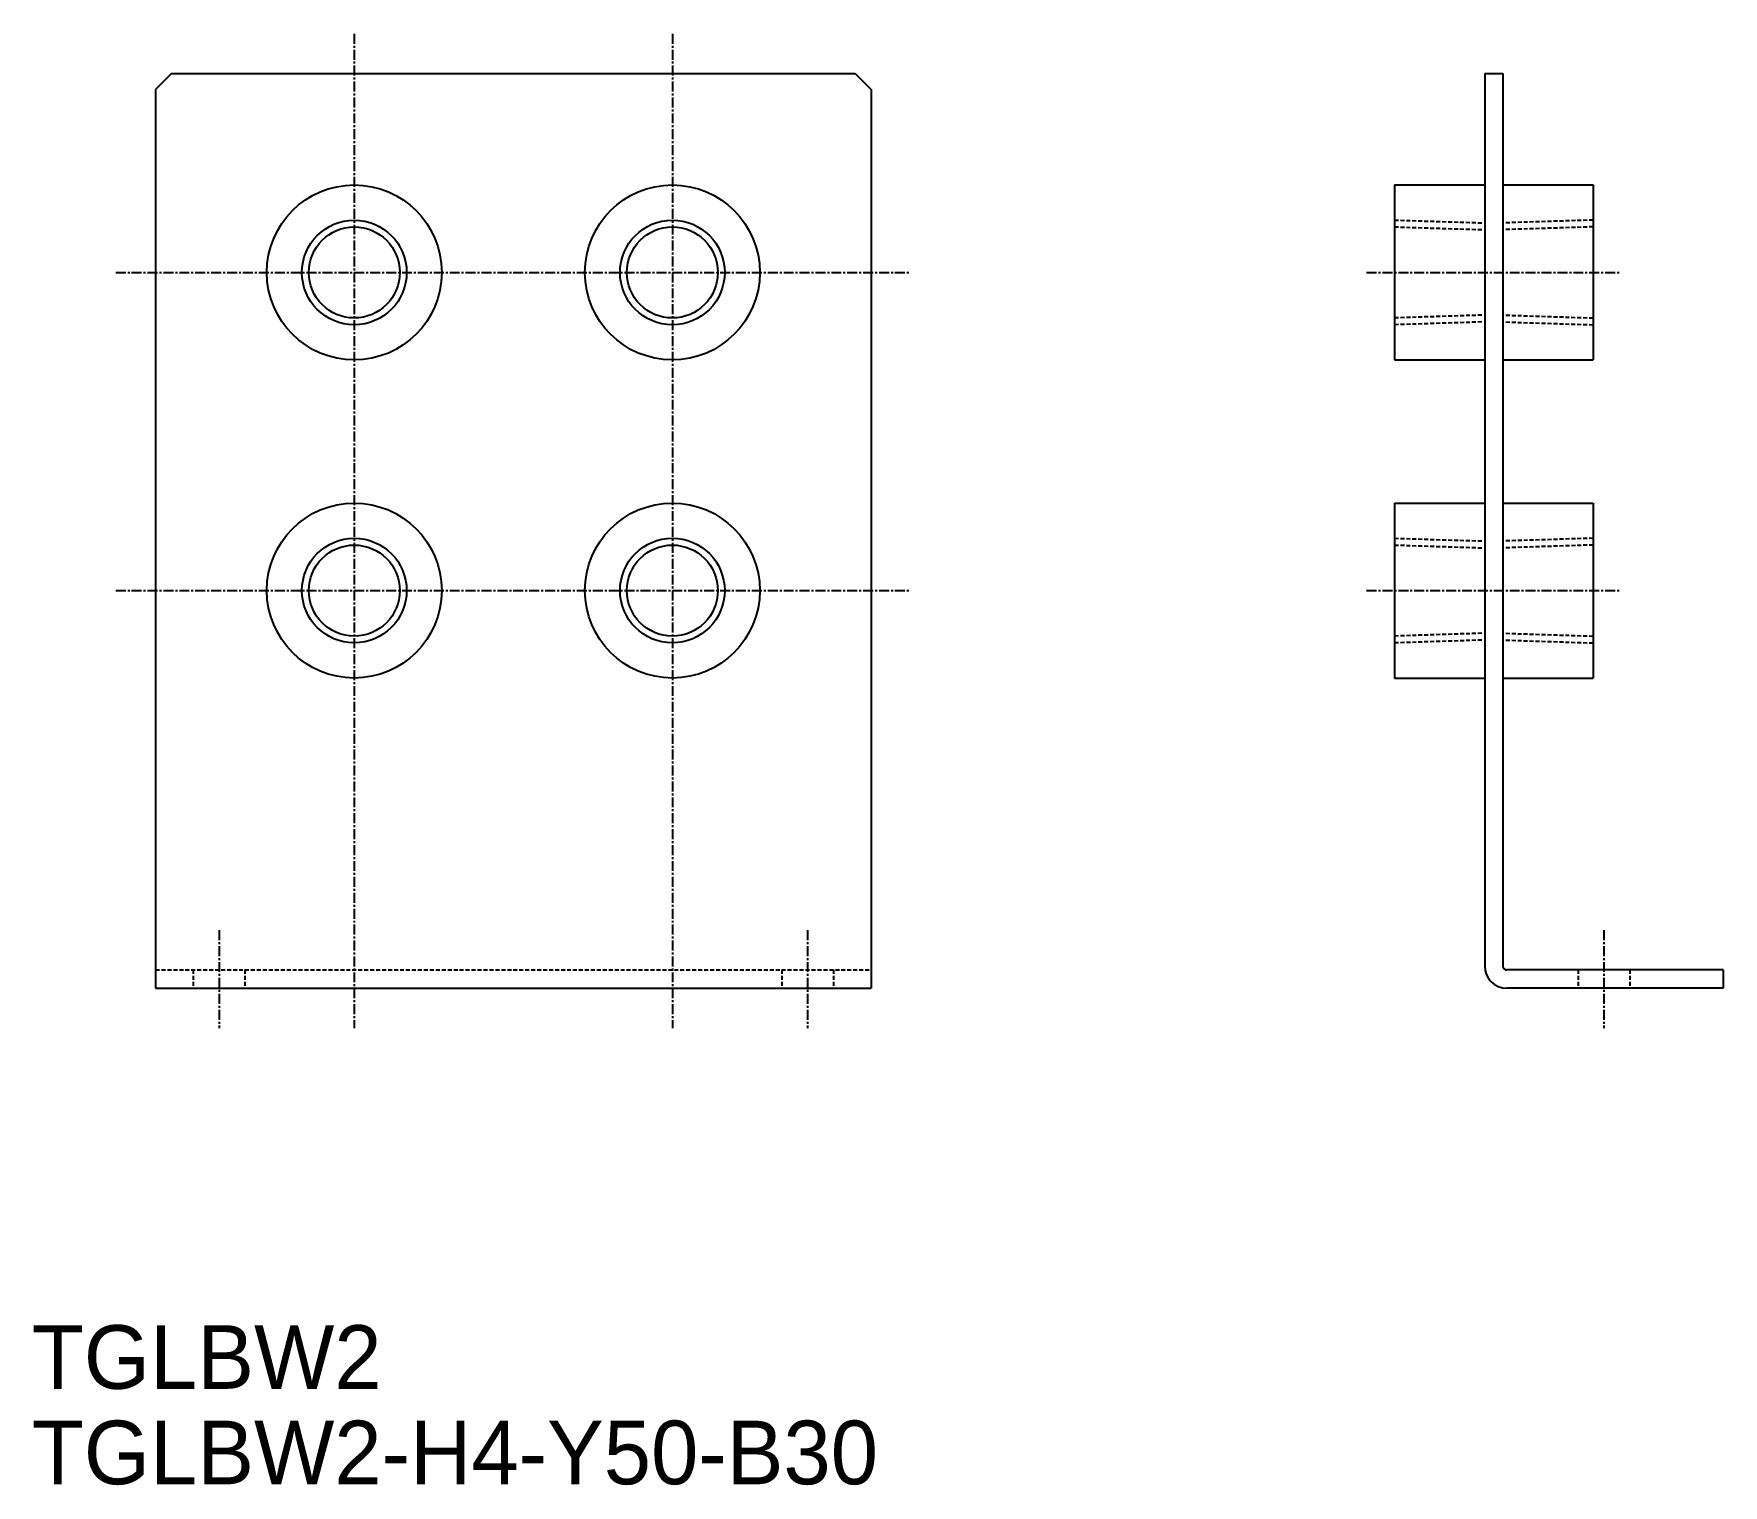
# Model space of a CAD drawing. Extents: x 1175 to 1388, y 486 to 668.
import ezdxf

# ---------------------------------------------------------------- set-up
doc = ezdxf.new("R2010")
doc.units = 0
doc.linetypes.add('CENTER', pattern=[2, 1.25, -0.25, 0.25, -0.25])
doc.linetypes.add('DASHED', pattern=[0.75, 0.5, -0.25])
doc.layers.get('0').update_dxf_attribs({"linetype": 'CONTINUOUS'})
doc.layers.add('CENTER', color=1, linetype='CENTER')

msp = doc.modelspace()

# ---------------------------------------------------------------- linework, layer by layer
at = {"color": 7, "linetype": 'CONTINUOUS'}
for p, q in [((1192.72, 663.32), (1190.72, 661.32)), ((1192.72, 663.32), (1278.72, 663.32)), ((1278.72, 663.32), (1280.72, 661.32)), ((1357.88, 663.32), (1357.88, 551.12)), ((1357.88, 663.32), (1360.18, 663.32)), ((1360.18, 663.32), (1360.18, 551.12)), ((1190.72, 661.32), (1190.72, 548.32)), ((1280.72, 661.32), (1280.72, 548.32)), ((1346.53, 649.32), (1346.53, 627.32)), ((1346.53, 649.32), (1357.88, 649.32)), ((1360.18, 649.32), (1371.53, 649.32)), ((1371.53, 649.32), (1371.53, 627.32)), ((1346.53, 627.32), (1357.88, 627.32)), ((1360.18, 627.32), (1371.53, 627.32)), ((1346.53, 609.32), (1346.53, 587.32)), ((1346.53, 609.32), (1357.88, 609.32)), ((1360.18, 609.32), (1371.53, 609.32)), ((1371.53, 609.32), (1371.53, 587.32)), ((1346.53, 587.32), (1357.88, 587.32)), ((1360.18, 587.32), (1371.53, 587.32)), ((1387.88, 550.62), (1360.68, 550.62)), ((1387.88, 550.62), (1387.88, 548.32)), ((1190.72, 548.32), (1280.72, 548.32)), ((1387.88, 548.32), (1360.68, 548.32))]:
    msp.add_line(p, q, dxfattribs=at)
at = {"color": 3, "linetype": 'DASHED'}
for p, q in [((1346.53, 644.9), (1357.53, 644.56)), ((1346.53, 644.05), (1357.53, 643.7)), ((1371.53, 644.9), (1360.53, 644.56)), ((1371.53, 644.05), (1360.53, 643.7)), ((1357.53, 632.95), (1346.53, 632.6)), ((1357.53, 632.09), (1346.53, 631.74)), ((1360.53, 632.95), (1371.53, 632.6)), ((1360.53, 632.09), (1371.53, 631.74)), ((1346.53, 604.9), (1357.53, 604.56)), ((1346.53, 604.05), (1357.53, 603.7)), ((1371.53, 604.9), (1360.53, 604.56)), ((1371.53, 604.05), (1360.53, 603.7)), ((1357.53, 592.95), (1346.53, 592.6)), ((1360.53, 592.95), (1371.53, 592.6)), ((1357.53, 592.09), (1346.53, 591.74)), ((1360.53, 592.09), (1371.53, 591.74)), ((1190.72, 550.62), (1280.72, 550.62)), ((1195.47, 550.62), (1195.47, 548.32)), ((1201.97, 550.62), (1201.97, 548.32)), ((1269.47, 550.62), (1269.47, 548.32)), ((1275.97, 550.62), (1275.97, 548.32)), ((1369.63, 550.62), (1369.63, 548.32)), ((1376.13, 550.62), (1376.13, 548.32))]:
    msp.add_line(p, q, dxfattribs=at)
at = {"color": 7, "linetype": 'CONTINUOUS'}
for centre, radius in [((1215.72, 638.32), 11), ((1255.72, 638.32), 11), ((1215.72, 638.32), 5.72), ((1255.72, 638.32), 5.72), ((1215.72, 598.32), 11), ((1255.72, 598.32), 11), ((1215.72, 598.32), 5.72), ((1255.72, 598.32), 5.72)]:
    msp.add_circle(centre, radius, dxfattribs=at)
at = {"color": 3, "linetype": 'CONTINUOUS'}
for centre in [(1215.72, 638.32), (1255.72, 638.32), (1215.72, 598.32), (1255.72, 598.32)]:
    msp.add_circle(centre, 6.58, dxfattribs=at)
at = {"color": 7, "linetype": 'CONTINUOUS'}
for radius in [2.8, 0.5]:
    msp.add_arc((1360.68, 551.12), radius, 180, 270, dxfattribs=at)
at = {"layer": 'CENTER', "color": 1, "linetype": 'CENTER'}
for p, q in [((1215.72, 668.32), (1215.72, 543.32)), ((1255.72, 668.32), (1255.72, 543.32)), ((1185.72, 638.32), (1285.72, 638.32)), ((1343.03, 638.32), (1375.03, 638.32)), ((1185.72, 598.32), (1285.72, 598.32)), ((1343.03, 598.32), (1375.03, 598.32)), ((1198.72, 555.62), (1198.72, 543.32)), ((1272.72, 555.62), (1272.72, 543.32)), ((1372.88, 555.62), (1372.88, 543.32))]:
    msp.add_line(p, q, dxfattribs=at)

# ---------------------------------------------------------------- texts
at = {"color": 7, "linetype": 'CONTINUOUS'}
for s, p in [('TGLBW2', (1175.17, 497.96)), ('TGLBW2-H4-Y50-B30', (1175.17, 485.96))]:
    msp.add_text(s, height=8, dxfattribs=at).set_placement(p)

doc.saveas('drawing.dxf')
